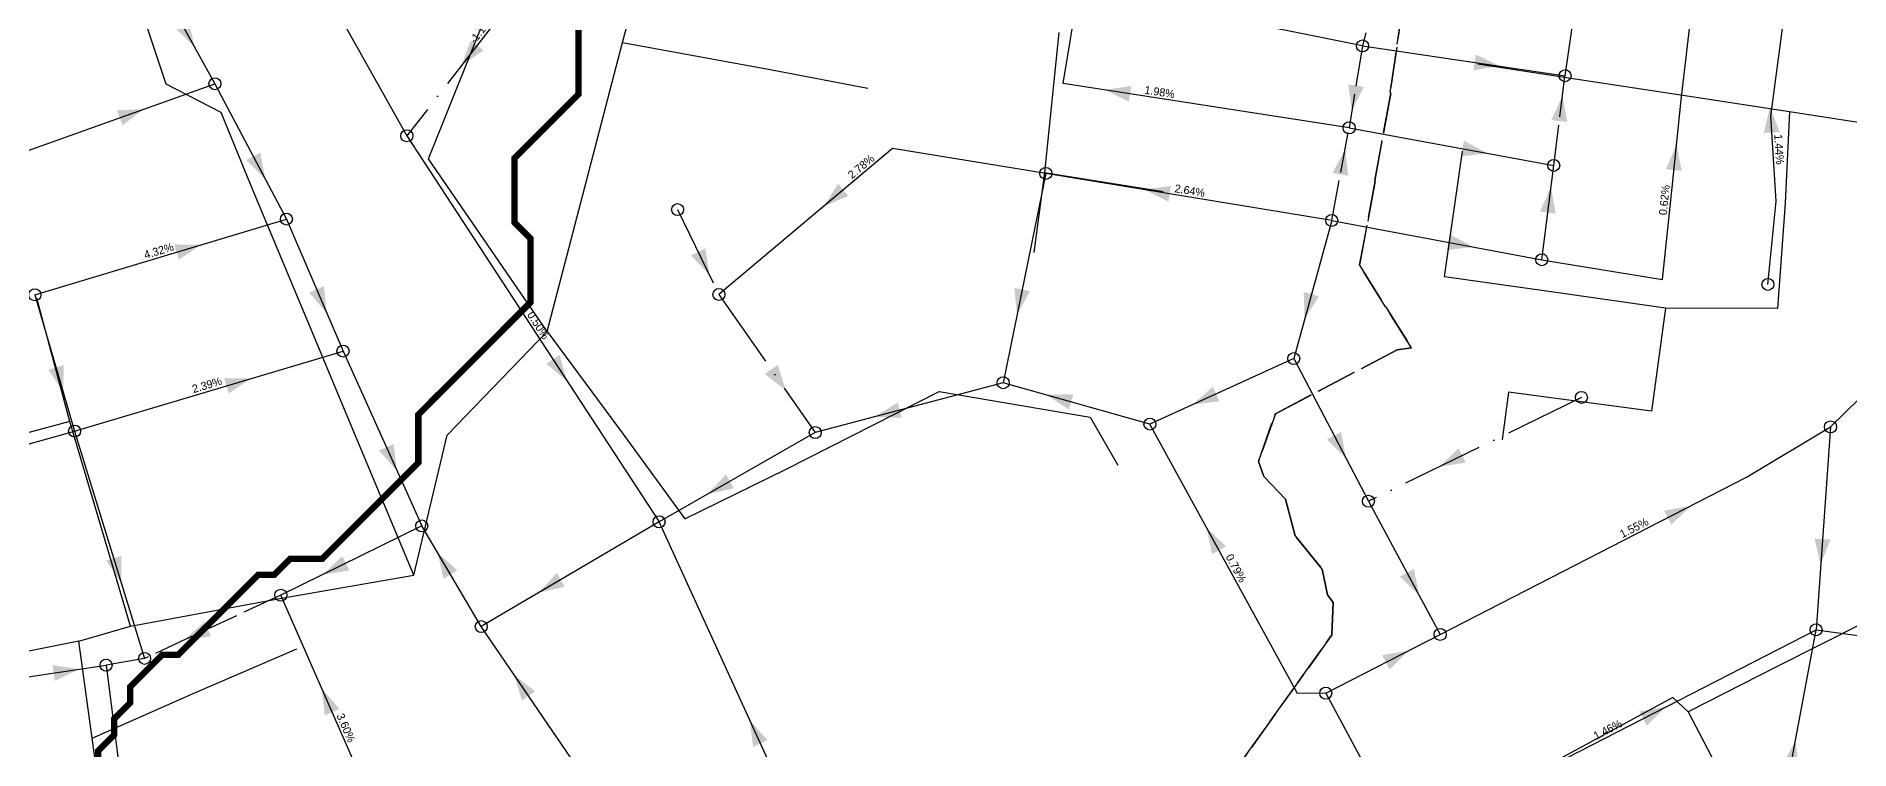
# Model space of a CAD drawing. Header units: metres. Extents: x 441395 to 476894, y 2561381 to 2578972.
# Drawn here: x 450240.7 to 450693.9, y 2568354 to 2568532.2 of the extents above; entities that cross this region are included whole.
import ezdxf
from ezdxf.enums import TextEntityAlignment as Align

# ---------------------------------------------------------------- set-up
doc = ezdxf.new("R2010")
doc.units = ezdxf.units.M
doc.header["$LTSCALE"] = 8
doc.linetypes.add('DASHDOT', pattern=[3.556, 2.54, -0.508, 0, -0.508])
doc.linetypes.add('DASHED', pattern=[1.524, 1.27, -0.254])
for name, color, linetype in [('A_ARROWS', 7, 'Continuous'), ('A_BUILT_2006', 252, 'Continuous'), ('A_CATCHMENTS', 7, 'Continuous'), ('A_GRADIENT', 8, 'Continuous'), ('A_JUNCTIONS', 8, 'Continuous'), ('A_RUNS', 7, 'Continuous'), ('A_STREAMS', 5, 'Continuous')]:
    doc.layers.add(name, color=color, linetype=linetype)

msp = doc.modelspace()

# ---------------------------------------------------------------- linework, layer by layer
at = {"layer": 'A_ARROWS', "color": 1}
for points in [[(450280.15, 2568529.69), (450275.3, 2568534.32), (450278.79, 2568536.26)], [(450346.91, 2568524.86), (450349.27, 2568531.14), (450352.42, 2568528.68)], [(450507.71, 2568518.82), (450514.34, 2568519.81), (450513.73, 2568515.86)], [(450569.47, 2568513.57), (450568.52, 2568520.21), (450572.47, 2568519.56)], [(450267.58, 2568514.02), (450262.23, 2568509.98), (450260.88, 2568513.75)], [(450297.9, 2568496.54), (450293.14, 2568501.26), (450296.68, 2568503.13)], [(450567.77, 2568504.01), (450568.55, 2568497.35), (450564.62, 2568498.1)], [(450437.46, 2568489.73), (450441.07, 2568495.38), (450443.65, 2568492.32)], [(450517.61, 2568493.91), (450524.25, 2568494.84), (450523.6, 2568490.9)], [(450281.86, 2568480.14), (450276.31, 2568476.38), (450275.16, 2568480.21)], [(450408.91, 2568472.6), (450404.3, 2568477.47), (450407.9, 2568479.23)], [(450313.25, 2568463.09), (450308.89, 2568468.19), (450312.56, 2568469.76)], [(450485.78, 2568462.67), (450485.1, 2568469.34), (450489.02, 2568468.54)], [(450557.65, 2568461.63), (450557.42, 2568468.33), (450561.28, 2568467.27)], [(450373.29, 2568446.13), (450368.12, 2568450.4), (450371.46, 2568452.59)], [(450247.41, 2568443.35), (450243.7, 2568448.93), (450247.54, 2568450.06)], [(450428.01, 2568443.73), (450422.71, 2568447.84), (450425.99, 2568450.13)], [(450294.34, 2568446.72), (450288.78, 2568442.97), (450287.64, 2568446.81)], [(450529.72, 2568440.21), (450534.71, 2568444.68), (450536.37, 2568441.04)], [(450450.27, 2568437.17), (450455.94, 2568440.74), (450456.97, 2568436.88)], [(450493.13, 2568442.62), (450499.84, 2568442.8), (450498.75, 2568438.95)], [(450330.78, 2568423.7), (450326.33, 2568428.72), (450329.98, 2568430.36)], [(450408.45, 2568417.84), (450413.02, 2568422.75), (450415, 2568419.28)], [(450533.17, 2568409.41), (450538, 2568404.76), (450534.49, 2568402.84)], [(450340.93, 2568403.25), (450345.91, 2568398.77), (450342.47, 2568396.73)], [(450261.93, 2568395.69), (450258.14, 2568401.21), (450261.96, 2568402.39)], [(450312.29, 2568397.72), (450317.15, 2568402.34), (450318.91, 2568398.75)], [(450366.22, 2568393.17), (450370.72, 2568398.14), (450372.75, 2568394.69)], [(450277.74, 2568381.43), (450282.7, 2568385.93), (450284.38, 2568382.3)], [(450251.37, 2568374.09), (450245.33, 2568371.18), (450244.75, 2568375.13)], [(450360.08, 2568372.71), (450365.34, 2568368.54), (450362.03, 2568366.29)], [(450312.04, 2568369.22), (450316.44, 2568364.16), (450312.78, 2568362.55)], [(450418.98, 2568361.34), (450423.46, 2568356.35), (450419.82, 2568354.69)]]:
    msp.add_solid(points, dxfattribs=at)
at = {"layer": 'A_ARROWS', "color": 2}
for points in [[(450606.45, 2568524.76), (450599.83, 2568523.71), (450600.4, 2568527.67)], [(450622.11, 2568517.38), (450623.29, 2568510.78), (450619.32, 2568511.28)], [(450673.96, 2568514.58), (450676.37, 2568508.32), (450672.38, 2568508.06)], [(450603.39, 2568502.99), (450596.73, 2568502.18), (450597.45, 2568506.11)], [(450650.57, 2568505.15), (450651.91, 2568498.57), (450647.93, 2568498.98)], [(450619.22, 2568494.5), (450620.4, 2568487.9), (450616.43, 2568488.41)], [(450599.85, 2568479.59), (450593.19, 2568478.79), (450593.92, 2568482.73)], [(450567.97, 2568426.77), (450563.23, 2568431.51), (450566.77, 2568433.36)], [(450591.28, 2568424.68), (450596.16, 2568429.28), (450597.91, 2568425.69)], [(450654.09, 2568414.86), (450649.31, 2568410.16), (450647.48, 2568413.71)], [(450686.61, 2568400.23), (450685.07, 2568406.75), (450689.06, 2568406.47)], [(450586.25, 2568392.57), (450581.45, 2568397.25), (450584.97, 2568399.15)], [(450583.65, 2568378.73), (450578.87, 2568374.03), (450577.05, 2568377.59)], [(450647.94, 2568364.68), (450643.16, 2568359.97), (450641.33, 2568363.53)], [(450680.31, 2568356.32), (450681.11, 2568349.66), (450677.17, 2568350.39)]]:
    msp.add_solid(points, dxfattribs=at)
at = {"layer": 'A_BUILT_2006', "color": 252}
for points in [[(450273.14, 2568520.27), (450261.67, 2568554.91)], [(450387.17, 2568530.63), (450393.02, 2568552.39)], [(450338.73, 2568501.56), (450354.08, 2568540.01)], [(450377.76, 2568494.54), (450387.17, 2568530.63)], [(450387.17, 2568530.63), (450424.05, 2568523.92)], [(450496.21, 2568533.14), (450492.64, 2568498.16)], [(450625.29, 2568521.52), (450600.94, 2568525.24)], [(450424.05, 2568523.92), (450448.49, 2568519.22)], [(450654.95, 2568516.98), (450625.29, 2568521.52)], [(450286.87, 2568513.19), (450273.14, 2568520.27)], [(450678.84, 2568513.35), (450654.95, 2568516.98)], [(450294.29, 2568495.02), (450286.87, 2568513.19)], [(450678.84, 2568513.35), (450677.71, 2568490.52)], [(450702.5, 2568509.7), (450678.84, 2568513.35)], [(450592.64, 2568472.09), (450597.07, 2568503.55)], [(450353.53, 2568480.01), (450338.73, 2568501.56)], [(450492.64, 2568498.16), (450489.97, 2568478.21)], [(450492.64, 2568498.16), (450522.27, 2568493.44)], [(450308.12, 2568461.96), (450294.29, 2568495.02)], [(450368.34, 2568458.46), (450377.76, 2568494.54)], [(450677.71, 2568490.52), (450675.8, 2568464.22)], [(450368.34, 2568458.46), (450353.53, 2568480.01)], [(450618.13, 2568468.55), (450592.64, 2568472.09)], [(450249.09, 2568435.94), (450240.85, 2568466.79)], [(450647.81, 2568464.32), (450618.13, 2568468.55)], [(450320.48, 2568432.43), (450308.12, 2568461.96)], [(450647.81, 2568464.32), (450644.32, 2568438.56)], [(450675.8, 2568464.22), (450647.81, 2568464.32)], [(450343.37, 2568432.53), (450368.34, 2568458.46)], [(450368.34, 2568458.46), (450387.38, 2568432.77)], [(450428.09, 2568424.09), (450466.31, 2568443.47)], [(450466.31, 2568443.47), (450504.02, 2568437.05)], [(450608.57, 2568443.32), (450606.99, 2568431.4)], [(450644.32, 2568438.56), (450608.57, 2568443.32)], [(450249.09, 2568435.94), (450213.29, 2568426.43)], [(450256.16, 2568412.19), (450249.09, 2568435.94)], [(450504.02, 2568437.05), (450510.97, 2568425.05)], [(450335.07, 2568397.56), (450320.48, 2568432.43)], [(450335.07, 2568397.56), (450343.37, 2568432.53)], [(450387.38, 2568432.77), (450402.77, 2568411.68)], [(450402.77, 2568411.68), (450428.09, 2568424.09)], [(450264.22, 2568384.83), (450256.16, 2568412.19)], [(450302.91, 2568392.02), (450335.07, 2568397.56)], [(450264.22, 2568384.83), (450302.91, 2568392.02)], [(450251.34, 2568381.1), (450264.22, 2568384.83)], [(450697.2, 2568385.6), (450675.92, 2568374.86)], [(450251.34, 2568381.1), (450221.73, 2568375.2)], [(450254.65, 2568356.86), (450251.34, 2568381.1)], [(450280.47, 2568368.26), (450305.78, 2568379.21)], [(450675.92, 2568374.86), (450653.46, 2568363.4)], [(450254.65, 2568356.86), (450280.47, 2568368.26)], [(450649.67, 2568367), (450614.5, 2568347.95)], [(450653.46, 2568363.4), (450649.67, 2568367)], [(450653.46, 2568363.4), (450665.19, 2568341.09)], [(450258.5, 2568329.47), (450254.65, 2568356.86)]]:
    msp.add_lwpolyline(points, dxfattribs=at)
at = {"layer": 'A_CATCHMENTS', "color": 2, "linetype": 'DASHED'}
msp.add_lwpolyline([(450541.8, 2568350.91), (450564.48, 2568382.68), (450564.81, 2568390.77), (450563.39, 2568392.71), (450562.06, 2568399.1), (450555.28, 2568407.39), (450552.86, 2568416.56), (450547.43, 2568422.22), (450546.1, 2568425.95), (450550.33, 2568437.93), (450580.74, 2568453.86), (450584.37, 2568454.34), (450571.37, 2568475.01), (450575.3, 2568496.01), (450575.17, 2568496.15), (450579.17, 2568518), (450579.03, 2568518.16), (450582.45, 2568541.56)], dxfattribs=at)
at = {"layer": 'A_CATCHMENTS', "color": 1, "linetype": 'DASHED'}
msp.add_lwpolyline([(450582.45, 2568541.56), (450579.03, 2568518.16), (450579.17, 2568518), (450575.17, 2568496.15), (450575.3, 2568496.01), (450571.37, 2568475.01), (450584.37, 2568454.34), (450580.74, 2568453.86), (450550.33, 2568437.93), (450546.1, 2568425.95), (450547.43, 2568422.22), (450552.86, 2568416.56), (450555.28, 2568407.39), (450562.06, 2568399.1), (450563.39, 2568392.71), (450564.81, 2568390.77), (450564.48, 2568382.68), (450541.8, 2568350.91)], dxfattribs=at)
at = {"layer": 'A_JUNCTIONS'}
for centre in [(450572.11, 2568529.79), (450285.32, 2568520.36), (450622.74, 2568522.37), (450333.29, 2568507.36), (450568.78, 2568509.34), (450492.98, 2568497.96), (450619.91, 2568499.96), (450400.95, 2568488.91), (450303.18, 2568486.55), (450564.41, 2568486.2), (450616.92, 2568476.4), (450673.44, 2568470.24), (450240.32, 2568467.63), (450411.29, 2568467.72), (450317.33, 2568453.58), (450554.92, 2568451.68), (450482.31, 2568445.67), (450626.83, 2568441.99), (450250.27, 2568433.57), (450435.35, 2568433.21), (450518.99, 2568435.33), (450689.07, 2568434.63), (450573.58, 2568416.06), (450396.31, 2568410.9), (450337.01, 2568409.87), (450301.79, 2568392.57), (450351.9, 2568384.73), (450685.45, 2568383.94), (450591.53, 2568382.77), (450258.11, 2568375.09), (450267.75, 2568376.8), (450562.93, 2568368.1)]:
    msp.add_circle(centre, 1.5, dxfattribs=at)
at = {"layer": 'A_RUNS', "color": 1}
for points in [[(450255.48, 2568676.16), (450283.03, 2568596.84), (450333.29, 2568507.36)], [(450267.54, 2568552.44), (450285.32, 2568520.36)], [(450568.78, 2568509.34), (450497.33, 2568520.43), (450501.25, 2568544.13)], [(450572.11, 2568529.79), (450501.25, 2568544.13)], [(450231.56, 2568501.15), (450285.32, 2568520.36)], [(450285.32, 2568520.36), (450303.18, 2568486.55)], [(450333.29, 2568507.36), (450396.31, 2568410.9)], [(450492.98, 2568497.96), (450454.68, 2568504.21), (450411.29, 2568467.72)], [(450492.98, 2568497.96), (450482.31, 2568445.67)], [(450564.41, 2568486.2), (450492.98, 2568497.96)], [(450240.32, 2568467.63), (450303.18, 2568486.55)], [(450303.18, 2568486.55), (450317.33, 2568453.58)], [(450564.41, 2568486.2), (450554.92, 2568451.68)], [(450240.32, 2568467.63), (450250.27, 2568433.57)], [(450250.27, 2568433.57), (450317.33, 2568453.58)], [(450317.33, 2568453.58), (450337.01, 2568409.87)], [(450554.92, 2568451.68), (450518.99, 2568435.33)], [(450482.31, 2568445.67), (450435.35, 2568433.21)], [(450518.99, 2568435.33), (450482.31, 2568445.67)], [(450562.93, 2568368.1), (450555.84, 2568367.99), (450518.99, 2568435.33)], [(450216.23, 2568424.04), (450250.27, 2568433.57)], [(450250.27, 2568433.57), (450267.75, 2568376.8)], [(450435.35, 2568433.21), (450396.31, 2568410.9)], [(450337.01, 2568409.87), (450301.79, 2568392.57)], [(450351.9, 2568384.73), (450337.01, 2568409.87)], [(450396.31, 2568410.9), (450351.9, 2568384.73)], [(450457.14, 2568277.91), (450396.31, 2568410.9)], [(450331.42, 2568325.03), (450301.79, 2568392.57)], [(450377.98, 2568346.41), (450351.9, 2568384.73)], [(450231.36, 2568371.13), (450258.11, 2568375.09)], [(450258.11, 2568375.09), (450268.33, 2568295.18)]]:
    msp.add_lwpolyline(points, dxfattribs=at)
at = {"layer": 'A_RUNS', "color": 1, "linetype": 'DASHDOT'}
for points in [[(450373.49, 2568559), (450333.29, 2568507.36)], [(450400.95, 2568488.91), (450411.29, 2568467.72)], [(450411.29, 2568467.72), (450435.35, 2568433.21)]]:
    msp.add_lwpolyline(points, dxfattribs=at)
at = {"layer": 'A_RUNS', "color": 1, "linetype": 'DASHED'}
for points in [[(450578.68, 2568556.78), (450572.11, 2568529.79)], [(450572.11, 2568529.79), (450568.78, 2568509.34)], [(450564.41, 2568486.2), (450568.78, 2568509.34)], [(450301.79, 2568392.57), (450267.75, 2568376.8)], [(450267.75, 2568376.8), (450258.11, 2568375.09)]]:
    msp.add_lwpolyline(points, dxfattribs=at)
at = {"layer": 'A_RUNS', "color": 2, "linetype": 'DASHDOT'}
for points in [[(450622.74, 2568522.37), (450626.3, 2568546.78)], [(450626.83, 2568441.99), (450573.58, 2568416.06)]]:
    msp.add_lwpolyline(points, dxfattribs=at)
at = {"layer": 'A_RUNS', "color": 2}
for points in [[(450616.92, 2568476.4), (450647.1, 2568471.49), (450649.48, 2568494.47), (450651.71, 2568516.32), (450654.64, 2568541.19)], [(450673.44, 2568470.24), (450675.49, 2568491.02), (450674.12, 2568512.22), (450677.52, 2568537.35)], [(450572.11, 2568529.79), (450622.74, 2568522.37)], [(450568.78, 2568509.34), (450619.91, 2568499.96)], [(450689.07, 2568434.63), (450703.79, 2568449.04), (450741.18, 2568508.53)], [(450616.92, 2568476.4), (450619.91, 2568499.96)], [(450564.41, 2568486.2), (450616.92, 2568476.4)], [(450554.92, 2568451.68), (450573.58, 2568416.06)], [(450591.53, 2568382.77), (450668.1, 2568422.04), (450689.07, 2568434.63)], [(450689.07, 2568434.63), (450685.45, 2568383.94)], [(450573.58, 2568416.06), (450591.53, 2568382.77)], [(450562.93, 2568368.1), (450591.53, 2568382.77)], [(450582.78, 2568331.22), (450685.45, 2568383.94)], [(450670.78, 2568305.06), (450685.45, 2568383.94)], [(450685.45, 2568383.94), (450734.87, 2568377.24)], [(450562.93, 2568368.1), (450582.78, 2568331.22)]]:
    msp.add_lwpolyline(points, dxfattribs=at)
at = {"layer": 'A_RUNS', "color": 2, "linetype": 'DASHED'}
msp.add_lwpolyline([(450619.91, 2568499.96), (450622.74, 2568522.37)], dxfattribs=at)
at = {"layer": 'A_STREAMS', "color": 5, "const_width": 1.6}
msp.add_lwpolyline([(450376.17, 2568533.75), (450376.17, 2568529.75), (450376.17, 2568525.74), (450376.17, 2568521.74), (450376.17, 2568517.74), (450372.17, 2568513.74), (450368.17, 2568509.74), (450364.16, 2568505.74), (450360.16, 2568501.73), (450360.16, 2568497.73), (450360.16, 2568493.73), (450360.16, 2568489.73), (450360.16, 2568485.73), (450364.16, 2568481.72), (450364.16, 2568477.72), (450364.16, 2568473.72), (450364.16, 2568469.72), (450364.16, 2568465.72), (450360.16, 2568461.72), (450356.16, 2568457.71), (450352.16, 2568453.71), (450348.16, 2568449.71), (450344.16, 2568445.71), (450340.15, 2568441.71), (450336.15, 2568437.7), (450336.15, 2568433.7), (450336.15, 2568429.7), (450336.15, 2568425.7), (450332.15, 2568421.7), (450328.15, 2568417.7), (450324.15, 2568413.69), (450320.14, 2568409.69), (450316.14, 2568405.69), (450312.14, 2568401.69), (450308.14, 2568401.69), (450304.14, 2568401.69), (450300.14, 2568397.69), (450296.13, 2568397.69), (450292.13, 2568393.69), (450288.13, 2568389.68), (450284.13, 2568385.68), (450280.13, 2568381.68), (450276.13, 2568377.68), (450272.12, 2568377.68), (450268.12, 2568373.68), (450264.12, 2568369.67), (450264.12, 2568365.67), (450260.12, 2568361.67), (450260.12, 2568357.67), (450256.12, 2568353.67), (450256.12, 2568349.67)], dxfattribs=at)

# ---------------------------------------------------------------- texts
at = {"layer": 'A_GRADIENT', "color": 1}
for s, rotation, p in [('-1.15%', 52.0937, (450353.39, 2568533.18)), ('1.98%', 351.1761, (450521.18, 2568516.72)), ('2.78%', 40.0622, (450447.83, 2568498.45)), ('2.64%', 350.6511, (450528.7, 2568492.08)), ('4.32%', 16.756, (450271.75, 2568477.09)), ('0.50%', -56.8418, (450364.8, 2568459.13)), ('2.39%', 16.6174, (450283.8, 2568443.57)), ('0.79%', 298.694, (450539.12, 2568398.55)), ('3.60%', 293.6887, (450316.61, 2568358.8))]:
    msp.add_text(s, height=2, rotation=rotation, dxfattribs=at).set_placement(p, align=Align.BOTTOM_CENTER)
at = {"layer": 'A_GRADIENT', "color": 2}
for s, rotation, p in [('1.44%', 273.6965, (450674.66, 2568503.85)), ('0.62%', 84.0978, (450649.13, 2568491.15)), ('1.55%', 27.1537, (450640.7, 2568407.99)), ('1.46%', 27.1821, (450634.12, 2568357.58))]:
    msp.add_text(s, height=2, rotation=rotation, dxfattribs=at).set_placement(p, align=Align.BOTTOM_CENTER)

doc.saveas('drawing.dxf')
